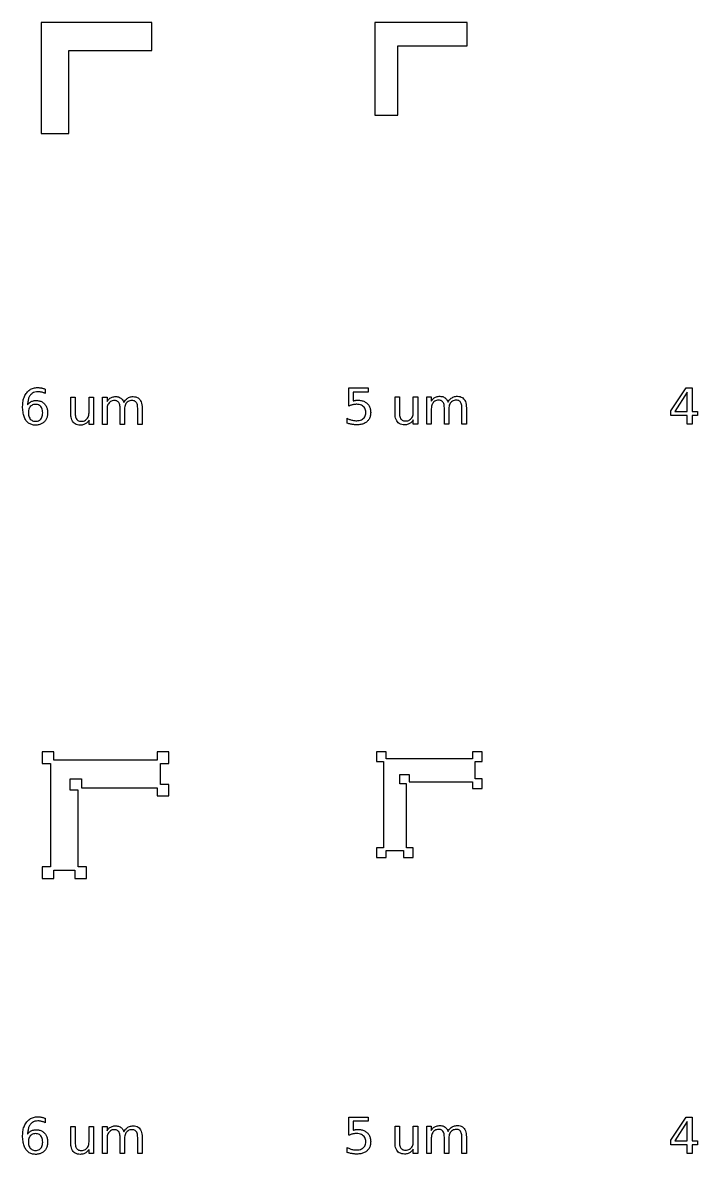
# Model space of a CAD drawing. Extents: x 1 to 50643, y 2 to 54380.
# Drawn here: x 43453 to 44489, y 23562 to 25298 of the extents above; entities that cross this region are included whole.
import ezdxf

# ---------------------------------------------------------------- set-up
doc = ezdxf.new("R2010")
doc.units = 0
doc.layers.add('Layer_1', color=7, linetype='CONTINUOUS')

msp = doc.modelspace()

# ---------------------------------------------------------------- linework, layer by layer
at = {"layer": 'Layer_1', "color": 7}
for points in [[(43481.484563, 25298.098088), (43481.484563, 25255.577036), (43481.484563, 25128.019293), (43524.005389, 25128.019293), (43524.005389, 25255.577036), (43651.56333, 25255.577036), (43651.56333, 25298.098088), (43524.005389, 25298.098088)], [(43993.51321, 25298.098088), (43993.51321, 25262.66385), (43993.51321, 25156.365754), (44028.94742, 25156.365754), (44028.94742, 25262.66385), (44135.245516, 25262.66385), (44135.245516, 25298.098088), (44028.94742, 25298.098088)], [(44471.294205, 24737.634701), (44480.743851, 24737.634701), (44480.743851, 24701.43582), (44488.668172, 24701.43582), (44488.668172, 24695.185659), (44480.743851, 24695.185659), (44480.743851, 24682.090046), (44473.265985, 24682.090046), (44473.265985, 24695.185659), (44448.190911, 24695.185659), (44448.190911, 24702.440122)], [(44473.266093, 24731.086759), (44454.29237, 24701.43582), (44473.266093, 24701.43582)], [(43473.071965, 24712.34682)], [(43483.372721, 24179.16842), (43483.372721, 24161.370811), (43496.134298, 24161.370811), (43496.134298, 24124.227026), (43496.134298, 24002.727574), (43483.372721, 24002.727574), (43483.372721, 23984.929965), (43501.17033, 23984.929965), (43501.17033, 23997.691542), (43533.2795, 23997.691542), (43533.2795, 23984.929965), (43551.077109, 23984.929965), (43551.077109, 24002.727574), (43538.314115, 24002.727574), (43538.314115, 24120.345262), (43526.298051, 24120.345262), (43526.298051, 24137.674275), (43543.62851, 24137.674275), (43543.62851, 24124.226998), (43659.813851, 24124.226998), (43659.813851, 24111.465137), (43677.61146, 24111.465137), (43677.61146, 24129.264164), (43664.8496, 24129.264164), (43664.8496, 24161.370783), (43677.61146, 24161.370783), (43677.61146, 24179.168392), (43659.813851, 24179.168392), (43659.813851, 24166.406815), (43538.314115, 24166.406815), (43501.17033, 24166.406815), (43501.17033, 24179.168392)], [(43996.344455, 24179.16842), (43996.344455, 24164.337042), (44006.979197, 24164.337042), (44006.979197, 24133.383868), (44006.979197, 24032.133711), (43996.344455, 24032.133711), (43996.344455, 24017.302559), (44011.17589, 24017.302559), (44011.17589, 24027.937017), (44037.933532, 24027.937017), (44037.933532, 24017.302559), (44052.764967, 24017.302559), (44052.764967, 24032.133711), (44042.129092, 24032.133711), (44042.129092, 24130.14897), (44032.115704, 24130.14897), (44032.115704, 24144.590075), (44046.557943, 24144.590075), (44046.557943, 24133.383868), (44143.378966, 24133.383868), (44143.378966, 24122.748843), (44158.210401, 24122.748843), (44158.210401, 24137.581412), (44147.575659, 24137.581412), (44147.575659, 24164.337042), (44158.210401, 24164.337042), (44158.210401, 24179.16842), (44143.378966, 24179.16842), (44143.378966, 24168.533679), (44042.129092, 24168.533679), (44011.17589, 24168.533679), (44011.17589, 24179.16842)], [(44471.294205, 23618.686494), (44480.743851, 23618.686494), (44480.743851, 23582.487614), (44488.668172, 23582.487614), (44488.668172, 23576.237453), (44480.743851, 23576.237453), (44480.743851, 23563.14184), (44473.265985, 23563.14184), (44473.265985, 23576.237453), (44448.190911, 23576.237453), (44448.190911, 23583.491916)], [(44473.266093, 23612.138553), (44454.29237, 23582.487614), (44473.266093, 23582.487614)], [(43473.071965, 23593.42696)]]:
    msp.add_lwpolyline(points, close=True, dxfattribs=at)
for points in [[(43487.990522, 24735.897434), (43487.990522, 24735.896624)], [(43487.990522, 24735.896624), (43487.990522, 24729.051172)], [(43953.738205, 24737.634701), (43983.240497, 24737.634701), (43983.240497, 24731.310028), (43960.620833, 24731.310028), (43960.620833, 24717.693635)], [(43953.738205, 24709.729411), (43953.738205, 24737.634701)], [(43527.091269, 24698.023637), (43527.091269, 24723.247548), (43533.936694, 24723.247548), (43533.936694, 24698.283891)], [(43555.142668, 24699.623231), (43555.142668, 24723.247548), (43561.988094, 24723.247548), (43561.988094, 24681.57981), (43555.142668, 24681.57981), (43555.142668, 24687.978726)], [(43582.710193, 24705.129344), (43582.710193, 24681.57981), (43575.827565, 24681.57981), (43575.827565, 24723.247548), (43582.710193, 24723.247548), (43582.710193, 24716.774119)], [(43608.529342, 24715.249037), (43608.52945, 24715.248767)], [(44024.685047, 24698.533873), (44024.685047, 24723.757784), (44031.530473, 24723.757784), (44031.530473, 24698.794128)], [(44052.736447, 24700.133467), (44052.736447, 24723.757784), (44059.581872, 24723.757784), (44059.581872, 24682.090046), (44052.736447, 24682.090046), (44052.736447, 24688.488962)], [(44080.303972, 24705.63958), (44080.303972, 24682.090046), (44073.421344, 24682.090046), (44073.421344, 24723.757784), (44080.303972, 24723.757784), (44080.303972, 24717.284355)], [(44106.123121, 24715.759274), (44106.123229, 24715.759004)], [(43527.091323, 24698.024447), (43527.091269, 24698.023637)], [(43609.682697, 24705.129344), (43609.682697, 24681.57981), (43602.800069, 24681.57981), (43602.800069, 24706.50594)], [(43636.6552, 24706.729208), (43636.6552, 24681.57981), (43629.772572, 24681.57981), (43629.772572, 24706.50594)], [(44024.685101, 24698.534683), (44024.685047, 24698.533873)], [(44107.276475, 24705.63958), (44107.276475, 24682.090046), (44100.393847, 24682.090046), (44100.393847, 24707.016176)], [(44134.248979, 24707.239444), (44134.248979, 24682.090046), (44127.366351, 24682.090046), (44127.366351, 24707.016176)], [(43951.394402, 24683.391049), (43951.394402, 24690.943293)], [(43487.990522, 23616.977574), (43487.990522, 23616.976764)], [(43487.990522, 23616.976764), (43487.990522, 23610.131312)], [(43953.738205, 23618.686494), (43983.240497, 23618.686494), (43983.240497, 23612.361821), (43960.620833, 23612.361821), (43960.620833, 23598.745429)], [(43953.738205, 23590.781205), (43953.738205, 23618.686494)], [(43527.091269, 23579.103777), (43527.091269, 23604.327688), (43533.936694, 23604.327688), (43533.936694, 23579.364031)], [(43555.142668, 23580.703371), (43555.142668, 23604.327688), (43561.988094, 23604.327688), (43561.988094, 23562.65995), (43555.142668, 23562.65995), (43555.142668, 23569.058866)], [(43582.710193, 23586.209484), (43582.710193, 23562.65995), (43575.827565, 23562.65995), (43575.827565, 23604.327688), (43582.710193, 23604.327688), (43582.710193, 23597.854259)], [(44024.685047, 23579.585666), (44024.685047, 23604.809577), (44031.530473, 23604.809577), (44031.530473, 23579.845921)], [(44052.736447, 23581.185261), (44052.736447, 23604.809577), (44059.581872, 23604.809577), (44059.581872, 23563.14184), (44052.736447, 23563.14184), (44052.736447, 23569.540756)], [(44080.303972, 23586.691374), (44080.303972, 23563.14184), (44073.421344, 23563.14184), (44073.421344, 23604.809577), (44080.303972, 23604.809577), (44080.303972, 23598.336148)], [(43609.682697, 23586.209484), (43609.682697, 23562.65995), (43602.800069, 23562.65995), (43602.800069, 23587.58608)], [(43608.529342, 23596.329177), (43608.52945, 23596.328907)], [(43636.6552, 23587.809348), (43636.6552, 23562.65995), (43629.772572, 23562.65995), (43629.772572, 23587.58608)], [(44107.276475, 23586.691374), (44107.276475, 23563.14184), (44100.393847, 23563.14184), (44100.393847, 23588.06797)], [(44106.123121, 23596.811067), (44106.123229, 23596.810797)], [(44134.248979, 23588.291238), (44134.248979, 23563.14184), (44127.366351, 23563.14184), (44127.366351, 23588.06797)], [(43527.091323, 23579.104587), (43527.091269, 23579.103777)], [(43951.394402, 23564.442843), (43951.394402, 23571.995086)], [(44024.685101, 23579.586476), (44024.685047, 23579.585666)]]:
    msp.add_lwpolyline(points, dxfattribs=at)
for points, knots in [([(43458.33942, 24687.868307), (43457.300283, 24689.720978), (43455.057544, 24693.719544), (43453.571124, 24701.103195), (43453.047689, 24709.155895), (43453.638279, 24717.205216), (43455.598266, 24724.485831), (43458.227908, 24728.398456), (43459.492721, 24730.280362)], [0, 0, 0, 0, 6.339032, 13.681351, 22.314596, 30.528827, 37.82682, 44.59001, 44.59001, 44.59001, 44.59001]), ([(43459.492721, 24730.280362), (43460.95071, 24731.848744), (43463.822149, 24734.937598), (43469.792474, 24737.614522), (43474.702264, 24738.205895), (43478.166942, 24738.086732), (43480.069658, 24737.906081), (43481.329613, 24737.683344), (43481.963575, 24737.571271)], [0, 0, 0, 0, 6.369285, 12.544004, 19.14553, 21.035658, 22.942156, 24.872923, 24.872923, 24.872923, 24.872923]), ([(43482.261194, 24731.097572), (43481.627958, 24731.239333), (43480.372476, 24731.520394), (43478.466896, 24731.749891), (43475.664796, 24731.871922), (43472.107788, 24731.492221), (43468.034817, 24729.817629), (43466.131942, 24727.791003), (43465.184846, 24726.782313)], [0, 0, 0, 0, 1.945737, 3.857705, 5.748447, 10.354256, 14.501906, 18.611879, 18.611879, 18.611879, 18.611879]), ([(43481.963575, 24737.571271), (43482.618327, 24737.433436), (43483.9533, 24737.152405), (43485.964717, 24736.589815), (43487.306479, 24736.131227), (43487.990522, 24735.897434)], [0, 0, 0, 0, 2.006946, 4.091967, 6.260437, 6.260437, 6.260437, 6.260437]), ([(43487.990522, 24729.051172), (43487.36301, 24729.333782), (43486.119008, 24729.894039), (43484.204037, 24730.580146), (43482.905919, 24730.925866), (43482.261194, 24731.097572)], [0, 0, 0, 0, 2.064195, 4.092137, 6.093177, 6.093177, 6.093177, 6.093177]), ([(43486.725614, 24713.203987), (43487.70916, 24711.990575), (43489.72437, 24709.50439), (43491.287578, 24704.659529), (43491.763513, 24699.435337), (43491.285731, 24694.186925), (43489.579368, 24689.42538), (43486.704282, 24685.525001), (43482.885457, 24682.575351), (43478.20192, 24680.826847), (43472.833997, 24680.299792), (43467.239012, 24680.964421), (43461.930161, 24683.496318), (43459.548027, 24686.39674), (43458.33942, 24687.868307)], [0, 0, 0, 0, 4.651626, 9.530817, 14.976987, 20.334942, 25.211901, 29.957654, 34.677825, 39.486605, 44.751324, 50.727116, 56.217605, 61.872219, 61.872219, 61.872219, 61.872219]), ([(43465.184846, 24726.782313), (43464.375984, 24725.506647), (43462.621215, 24722.739179), (43461.245175, 24717.498162), (43460.904923, 24713.675684), (43460.720453, 24711.603313)], [0, 0, 0, 0, 4.509869, 9.783839, 16.028958, 16.028958, 16.028958, 16.028958]), ([(43460.720453, 24711.603313), (43461.227943, 24712.284223), (43462.227638, 24713.625539), (43464.09336, 24715.310772), (43465.516087, 24716.138204), (43466.226539, 24716.55139)], [0, 0, 0, 0, 2.544197, 5.011775, 7.473038, 7.473038, 7.473038, 7.473038]), ([(43473.071965, 24712.34682), (43472.014994, 24712.27977), (43469.984105, 24712.150939), (43467.134006, 24710.95706), (43465.736699, 24709.578414), (43465.036037, 24708.887108)], [0, 0, 0, 0, 3.165049, 6.081397, 9.014571, 9.014571, 9.014571, 9.014571]), ([(43466.226539, 24716.55139), (43466.976976, 24716.902656), (43468.483727, 24717.607939), (43470.959947, 24718.177952), (43474.395574, 24718.409414), (43478.575143, 24717.967854), (43483.235015, 24716.311696), (43485.572568, 24714.230554), (43486.725614, 24713.203987)], [0, 0, 0, 0, 2.480166, 4.979758, 7.566505, 12.785138, 17.503993, 22.097521, 22.097521, 22.097521, 22.097521]), ([(43481.070691, 24708.887108), (43480.377271, 24709.578549), (43478.993433, 24710.958439), (43476.153281, 24712.151818), (43474.127566, 24712.280016), (43473.071965, 24712.34682)], [0, 0, 0, 0, 2.917593, 5.822555, 8.983501, 8.983501, 8.983501, 8.983501]), ([(43582.710193, 24716.774119), (43583.239749, 24717.571267), (43584.260333, 24719.107566), (43586.166519, 24721.022275), (43588.286417, 24722.503824), (43590.664696, 24723.531513), (43593.297857, 24724.13017), (43596.108308, 24724.322749), (43598.920443, 24724.096805), (43601.574157, 24723.353074), (43603.068689, 24722.410031), (43603.804506, 24721.945734)], [0, 0, 0, 0, 2.865467, 5.522456, 8.050769, 10.581136, 13.243204, 16.115017, 18.999335, 21.678935, 24.27766, 24.27766, 24.27766, 24.27766]), ([(43585.798071, 24714.727988), (43585.175413, 24713.876751), (43583.887586, 24712.11616), (43582.883158, 24708.767771), (43582.770047, 24706.388404), (43582.710193, 24705.129344)], [0, 0, 0, 0, 3.146235, 6.507269, 10.284576, 10.284576, 10.284576, 10.284576]), ([(43600.679426, 24715.397523), (43600.158512, 24715.981521), (43599.101851, 24717.166145), (43596.740051, 24718.126824), (43593.942859, 24718.40532), (43590.930659, 24718.066352), (43587.976078, 24716.873422), (43586.5252, 24715.444242), (43585.798071, 24714.727988)], [0, 0, 0, 0, 2.321249, 4.708593, 7.42296, 10.704416, 13.726629, 16.762952, 16.762952, 16.762952, 16.762952]), ([(43602.800069, 24706.50594), (43602.759069, 24707.72879), (43602.684066, 24709.965759), (43602.06075, 24713.042199), (43601.111758, 24714.660345), (43600.679426, 24715.397523)], [0, 0, 0, 0, 3.674136, 6.721127, 9.270793, 9.270793, 9.270793, 9.270793]), ([(43603.804506, 24721.945734), (43604.481691, 24721.383994), (43605.862177, 24720.238848), (43607.457688, 24717.924939), (43608.163024, 24716.163727), (43608.529342, 24715.249037)], [0, 0, 0, 0, 2.630463, 5.362369, 8.314268, 8.314268, 8.314268, 8.314268]), ([(43608.52945, 24715.248767), (43609.106804, 24716.205687), (43610.211283, 24718.036275), (43612.288953, 24720.344823), (43614.599918, 24722.131734), (43617.187869, 24723.376619), (43620.043667, 24724.104933), (43623.392075, 24724.358405), (43627.005557, 24723.965645), (43630.600111, 24722.422518), (43632.27915, 24720.593165), (43633.120894, 24719.676066)], [0, 0, 0, 0, 3.346831, 6.402488, 9.257338, 12.058267, 14.954848, 18.048226, 22.090022, 25.769364, 29.468256, 29.468256, 29.468256, 29.468256]), ([(43629.772572, 24706.50594), (43629.736339, 24707.726687), (43629.669922, 24709.964383), (43628.98849, 24713.00115), (43627.816728, 24715.409105), (43626.057836, 24717.140821), (43623.761039, 24718.132715), (43620.96093, 24718.401351), (43617.937274, 24718.077444), (43614.994204, 24716.871459), (43612.628459, 24714.831991), (43610.892427, 24712.118038), (43609.845181, 24708.793848), (43609.738957, 24706.398181), (43609.682697, 24705.129344)], [0, 0, 0, 0, 3.657612, 6.704603, 9.268965, 11.584273, 13.948965, 16.622292, 19.944293, 22.984484, 26.013613, 29.163319, 32.536177, 36.334097, 36.334097, 36.334097, 36.334097]), ([(43633.120894, 24719.676066), (43633.837552, 24718.553267), (43635.360822, 24716.166738), (43636.45993, 24711.676637), (43636.586969, 24708.457931), (43636.6552, 24706.729208)], [0, 0, 0, 0, 3.974643, 8.448175, 13.638508, 13.638508, 13.638508, 13.638508]), ([(43951.394402, 24690.943293), (43952.140492, 24690.559264), (43953.621399, 24689.797009), (43955.941225, 24688.89709), (43958.311381, 24688.19043), (43960.754345, 24687.692578), (43963.280918, 24687.399061), (43966.331916, 24687.274283), (43969.744078, 24687.535516), (43973.26524, 24688.661774), (43976.142429, 24690.57628), (43978.304108, 24693.164204), (43979.58489, 24696.375424), (43979.939507, 24699.908532), (43979.584888, 24703.441594), (43978.304088, 24706.652771), (43976.14243, 24709.240452), (43973.265203, 24711.155736), (43969.744234, 24712.278772), (43966.532046, 24712.535887), (43963.852617, 24712.431221), (43961.836293, 24712.215123), (43960.507509, 24711.947924), (43959.839556, 24711.813608)], [0, 0, 0, 0, 2.515932, 4.993842, 7.451539, 9.928283, 12.463268, 15.073526, 19.084373, 22.664773, 26.040019, 29.316739, 32.626046, 36.25072, 39.875245, 43.184468, 46.461165, 49.836412, 53.416811, 57.427659, 59.438018, 61.459358, 63.502485, 63.502485, 63.502485, 63.502485]), ([(43959.839556, 24711.813608), (43959.169982, 24711.646722), (43957.805059, 24711.306525), (43955.766738, 24710.604585), (43954.423524, 24710.02508), (43953.738205, 24709.729411)], [0, 0, 0, 0, 2.069507, 4.218676, 6.457431, 6.457431, 6.457431, 6.457431]), ([(43960.620833, 24717.693635), (43960.983343, 24717.810836), (43961.702676, 24718.043399), (43962.796163, 24718.317505), (43963.530092, 24718.447214), (43963.894723, 24718.511655)], [0, 0, 0, 0, 1.142777, 2.267623, 3.378248, 3.378248, 3.378248, 3.378248]), ([(43963.894723, 24718.511655), (43964.257854, 24718.571142), (43964.981525, 24718.68969), (43966.075494, 24718.787003), (43968.736771, 24718.85595), (43972.783114, 24718.49296), (43977.882185, 24716.802211), (43982.040659, 24713.906588), (43985.155692, 24710.012518), (43986.997415, 24705.201392), (43987.513284, 24699.860713), (43986.980947, 24694.522431), (43985.152208, 24689.575176), (43982.875591, 24687.153012), (43981.752348, 24685.957959)], [0, 0, 0, 0, 1.103656, 2.199433, 3.29127, 9.089658, 14.286084, 19.22862, 24.080149, 29.024392, 34.460739, 40.030452, 45.039162, 49.917021, 49.917021, 49.917021, 49.917021]), ([(44080.303972, 24717.284355), (44080.833528, 24718.081503), (44081.854112, 24719.617802), (44083.760298, 24721.532511), (44085.880196, 24723.01406), (44088.258475, 24724.041749), (44090.891636, 24724.640407), (44093.702087, 24724.832985), (44096.514222, 24724.607042), (44099.167936, 24723.863311), (44100.662468, 24722.920268), (44101.398284, 24722.455971)], [0, 0, 0, 0, 2.865467, 5.522456, 8.050769, 10.581136, 13.243204, 16.115017, 18.999335, 21.678935, 24.27766, 24.27766, 24.27766, 24.27766]), ([(44083.39185, 24715.238224), (44082.769191, 24714.386987), (44081.481364, 24712.626396), (44080.476936, 24709.278008), (44080.363826, 24706.89864), (44080.303972, 24705.63958)], [0, 0, 0, 0, 3.146235, 6.507269, 10.284576, 10.284576, 10.284576, 10.284576]), ([(44098.273204, 24715.907759), (44097.75229, 24716.491757), (44096.69563, 24717.676381), (44094.333829, 24718.63706), (44091.536637, 24718.915557), (44088.524437, 24718.576588), (44085.569856, 24717.383658), (44084.118978, 24715.954478), (44083.39185, 24715.238224)], [0, 0, 0, 0, 2.321249, 4.708593, 7.42296, 10.704416, 13.726629, 16.762952, 16.762952, 16.762952, 16.762952]), ([(44100.393847, 24707.016176), (44100.352847, 24708.239026), (44100.277845, 24710.475995), (44099.654529, 24713.552435), (44098.705536, 24715.170581), (44098.273204, 24715.907759)], [0, 0, 0, 0, 3.674136, 6.721127, 9.270793, 9.270793, 9.270793, 9.270793]), ([(44101.398284, 24722.455971), (44102.07547, 24721.89423), (44103.455956, 24720.749084), (44105.051467, 24718.435176), (44105.756803, 24716.673964), (44106.123121, 24715.759274)], [0, 0, 0, 0, 2.630463, 5.362369, 8.314268, 8.314268, 8.314268, 8.314268]), ([(44106.123229, 24715.759004), (44106.700583, 24716.715923), (44107.805062, 24718.546511), (44109.882732, 24720.85506), (44112.193697, 24722.64197), (44114.781648, 24723.886855), (44117.637446, 24724.61517), (44120.985853, 24724.868641), (44124.599336, 24724.475881), (44128.19389, 24722.932754), (44129.872929, 24721.103402), (44130.714672, 24720.186302)], [0, 0, 0, 0, 3.346831, 6.402488, 9.257338, 12.058267, 14.954848, 18.048226, 22.090022, 25.769364, 29.468256, 29.468256, 29.468256, 29.468256]), ([(44127.366351, 24707.016176), (44127.330118, 24708.236923), (44127.2637, 24710.474619), (44126.582269, 24713.511387), (44125.410507, 24715.919341), (44123.651615, 24717.651057), (44121.354818, 24718.642951), (44118.554709, 24718.911587), (44115.531053, 24718.587681), (44112.587983, 24717.381696), (44110.222237, 24715.342227), (44108.486206, 24712.628274), (44107.438959, 24709.304084), (44107.332736, 24706.908417), (44107.276475, 24705.63958)], [0, 0, 0, 0, 3.657612, 6.704603, 9.268965, 11.584273, 13.948965, 16.622292, 19.944293, 22.984484, 26.013613, 29.163319, 32.536177, 36.334097, 36.334097, 36.334097, 36.334097]), ([(44130.714672, 24720.186302), (44131.431331, 24719.063503), (44132.954601, 24716.676974), (44134.053708, 24712.186873), (44134.180748, 24708.968168), (44134.248979, 24707.239444)], [0, 0, 0, 0, 3.974643, 8.448175, 13.638508, 13.638508, 13.638508, 13.638508]), ([(43465.036037, 24708.887108), (43464.440974, 24708.049151), (43463.202816, 24706.305599), (43462.284274, 24703.000892), (43461.997437, 24699.405775), (43462.284981, 24695.810169), (43463.206625, 24692.508315), (43464.441266, 24690.757019), (43465.036037, 24689.913357)], [0, 0, 0, 0, 3.063309, 6.37388, 10.120854, 13.851452, 17.162023, 20.239254, 20.239254, 20.239254, 20.239254]), ([(43481.070691, 24689.913357), (43481.672831, 24690.756438), (43482.921177, 24692.504301), (43483.856604, 24695.808553), (43484.147684, 24699.405775), (43483.857331, 24703.002506), (43482.925005, 24706.309657), (43481.673127, 24708.049737), (43481.070691, 24708.887108)], [0, 0, 0, 0, 3.088247, 6.402509, 10.133471, 13.880807, 17.195069, 20.269445, 20.269445, 20.269445, 20.269445]), ([(43549.338936, 24682.323857), (43548.582711, 24681.956465), (43547.040624, 24681.207284), (43544.44294, 24680.626996), (43541.168084, 24680.40529), (43537.432172, 24680.766774), (43533.601789, 24682.269871), (43530.595603, 24684.88805), (43528.50485, 24688.490858), (43527.277515, 24692.982448), (43527.156514, 24696.259108), (43527.091323, 24698.024447)], [0, 0, 0, 0, 2.515219, 5.129008, 7.918347, 12.348616, 16.275096, 20.064312, 24.07324, 28.599235, 33.885937, 33.885937, 33.885937, 33.885937]), ([(43533.936694, 24698.283891), (43533.981052, 24697.0767), (43534.062869, 24694.85009), (43534.761833, 24691.765948), (43535.774337, 24690.143745), (43536.243349, 24689.392308)], [0, 0, 0, 0, 3.625967, 6.687936, 9.3303, 9.3303, 9.3303, 9.3303]), ([(43551.905981, 24689.9876), (43552.55808, 24690.837809), (43553.90162, 24692.589519), (43554.961805, 24695.960549), (43555.080125, 24698.356658), (43555.142668, 24699.623231)], [0, 0, 0, 0, 3.19546, 6.5837, 10.383001, 10.383001, 10.383001, 10.383001]), ([(44046.932714, 24682.834094), (44046.176489, 24682.466702), (44044.634403, 24681.71752), (44042.036719, 24681.137232), (44038.761862, 24680.915526), (44035.02595, 24681.27701), (44031.195568, 24682.780107), (44028.189382, 24685.398287), (44026.098629, 24689.001094), (44024.871294, 24693.492684), (44024.750292, 24696.769345), (44024.685101, 24698.534683)], [0, 0, 0, 0, 2.515219, 5.129008, 7.918347, 12.348616, 16.275096, 20.064312, 24.07324, 28.599235, 33.885937, 33.885937, 33.885937, 33.885937]), ([(44031.530473, 24698.794128), (44031.574831, 24697.586937), (44031.656648, 24695.360326), (44032.355612, 24692.276184), (44033.368116, 24690.653982), (44033.837128, 24689.902544)], [0, 0, 0, 0, 3.625967, 6.687936, 9.3303, 9.3303, 9.3303, 9.3303]), ([(44049.499759, 24690.497836), (44050.151859, 24691.348045), (44051.495398, 24693.099755), (44052.555584, 24696.470786), (44052.673903, 24698.866895), (44052.736447, 24700.133467)], [0, 0, 0, 0, 3.19546, 6.5837, 10.383001, 10.383001, 10.383001, 10.383001]), ([(43465.036037, 24689.913357), (43465.736695, 24689.219695), (43467.133977, 24687.836363), (43469.984088, 24686.677665), (43473.070596, 24686.33684), (43476.153297, 24686.676631), (43478.993462, 24687.835041), (43480.377276, 24689.219579), (43481.070691, 24689.913357)], [0, 0, 0, 0, 2.933272, 5.849656, 9.014708, 12.175658, 15.080655, 17.998347, 17.998347, 17.998347, 17.998347]), ([(43536.243349, 24689.392308), (43536.806736, 24688.80056), (43537.952144, 24687.597492), (43540.433204, 24686.630092), (43543.36967, 24686.346819), (43546.520142, 24686.682076), (43549.61374, 24687.844796), (43551.145799, 24689.276977), (43551.905981, 24689.9876)], [0, 0, 0, 0, 2.42579, 4.931814, 7.769833, 11.227324, 14.3707, 17.46644, 17.46644, 17.46644, 17.46644]), ([(43555.142668, 24687.978726), (43554.581132, 24687.189537), (43553.497226, 24685.666202), (43551.546578, 24683.731078), (43550.062359, 24682.78499), (43549.338936, 24682.323857)], [0, 0, 0, 0, 2.903556, 5.604602, 8.172962, 8.172962, 8.172962, 8.172962]), ([(43958.872267, 24681.606523), (43958.059158, 24681.752975), (43956.405255, 24682.050866), (43953.910098, 24682.650074), (43952.242517, 24683.141245), (43951.394402, 24683.391049)], [0, 0, 0, 0, 2.478238, 5.040855, 7.69306, 7.69306, 7.69306, 7.69306]), ([(43981.752348, 24685.957959), (43980.388026, 24684.955295), (43977.536271, 24682.85949), (43972.036695, 24681.320732), (43967.328222, 24680.947871), (43963.652839, 24681.056649), (43961.267412, 24681.250215), (43959.675863, 24681.486978), (43958.872267, 24681.606523)], [0, 0, 0, 0, 5.043738, 10.542604, 16.829258, 19.178134, 21.56744, 24.00418, 24.00418, 24.00418, 24.00418]), ([(44033.837128, 24689.902544), (44034.400515, 24689.310796), (44035.545922, 24688.107728), (44038.026983, 24687.140329), (44040.963448, 24686.857055), (44044.113921, 24687.192312), (44047.207518, 24688.355032), (44048.739578, 24689.787213), (44049.499759, 24690.497836)], [0, 0, 0, 0, 2.42579, 4.931814, 7.769833, 11.227324, 14.3707, 17.46644, 17.46644, 17.46644, 17.46644]), ([(44052.736447, 24688.488962), (44052.174911, 24687.699773), (44051.091005, 24686.176438), (44049.140356, 24684.241315), (44047.656137, 24683.295226), (44046.932714, 24682.834094)], [0, 0, 0, 0, 2.903556, 5.604602, 8.172962, 8.172962, 8.172962, 8.172962]), ([(43459.492721, 23611.360502), (43460.95071, 23612.928884), (43463.822149, 23616.017738), (43469.792474, 23618.694662), (43474.702264, 23619.286035), (43478.166942, 23619.166872), (43480.069658, 23618.986221), (43481.329613, 23618.763484), (43481.963575, 23618.651411)], [0, 0, 0, 0, 6.369285, 12.544004, 19.14553, 21.035658, 22.942156, 24.872923, 24.872923, 24.872923, 24.872923]), ([(43481.963575, 23618.651411), (43482.618327, 23618.513576), (43483.9533, 23618.232545), (43485.964717, 23617.669955), (43487.306479, 23617.211367), (43487.990522, 23616.977574)], [0, 0, 0, 0, 2.006946, 4.091967, 6.260437, 6.260437, 6.260437, 6.260437]), ([(43458.33942, 23568.948447), (43457.300283, 23570.801118), (43455.057544, 23574.799684), (43453.571124, 23582.183335), (43453.047689, 23590.236035), (43453.638279, 23598.285356), (43455.598266, 23605.565971), (43458.227908, 23609.478596), (43459.492721, 23611.360502)], [0, 0, 0, 0, 6.339032, 13.681351, 22.314596, 30.528827, 37.82682, 44.59001, 44.59001, 44.59001, 44.59001]), ([(43465.184846, 23607.862453), (43464.375984, 23606.586786), (43462.621215, 23603.819319), (43461.245175, 23598.578302), (43460.904923, 23594.755824), (43460.720453, 23592.683453)], [0, 0, 0, 0, 4.509869, 9.783839, 16.028958, 16.028958, 16.028958, 16.028958]), ([(43482.261194, 23612.177712), (43481.627958, 23612.319473), (43480.372476, 23612.600534), (43478.466896, 23612.830031), (43475.664796, 23612.952062), (43472.107788, 23612.572361), (43468.034817, 23610.897769), (43466.131942, 23608.871143), (43465.184846, 23607.862453)], [0, 0, 0, 0, 1.945737, 3.857705, 5.748447, 10.354256, 14.501906, 18.611879, 18.611879, 18.611879, 18.611879]), ([(43466.226539, 23597.63153), (43466.976976, 23597.982796), (43468.483727, 23598.688079), (43470.959947, 23599.258092), (43474.395574, 23599.489554), (43478.575143, 23599.047994), (43483.235015, 23597.391836), (43485.572568, 23595.310694), (43486.725614, 23594.284127)], [0, 0, 0, 0, 2.480166, 4.979758, 7.566505, 12.785138, 17.503993, 22.097521, 22.097521, 22.097521, 22.097521]), ([(43487.990522, 23610.131312), (43487.36301, 23610.413922), (43486.119008, 23610.974179), (43484.204037, 23611.660286), (43482.905919, 23612.006006), (43482.261194, 23612.177712)], [0, 0, 0, 0, 2.064195, 4.092137, 6.093177, 6.093177, 6.093177, 6.093177]), ([(43582.710193, 23597.854259), (43583.239749, 23598.651407), (43584.260333, 23600.187706), (43586.166519, 23602.102415), (43588.286417, 23603.583964), (43590.664696, 23604.611653), (43593.297857, 23605.21031), (43596.108308, 23605.402889), (43598.920443, 23605.176945), (43601.574157, 23604.433214), (43603.068689, 23603.490171), (43603.804506, 23603.025874)], [0, 0, 0, 0, 2.865467, 5.522456, 8.050769, 10.581136, 13.243204, 16.115017, 18.999335, 21.678935, 24.27766, 24.27766, 24.27766, 24.27766]), ([(43600.679426, 23596.477663), (43600.158512, 23597.061661), (43599.101851, 23598.246285), (43596.740051, 23599.206964), (43593.942859, 23599.48546), (43590.930659, 23599.146492), (43587.976078, 23597.953562), (43586.5252, 23596.524382), (43585.798071, 23595.808128)], [0, 0, 0, 0, 2.321249, 4.708593, 7.42296, 10.704416, 13.726629, 16.762952, 16.762952, 16.762952, 16.762952]), ([(43603.804506, 23603.025874), (43604.481691, 23602.464134), (43605.862177, 23601.318988), (43607.457688, 23599.005079), (43608.163024, 23597.243867), (43608.529342, 23596.329177)], [0, 0, 0, 0, 2.630463, 5.362369, 8.314268, 8.314268, 8.314268, 8.314268]), ([(43608.52945, 23596.328907), (43609.106804, 23597.285827), (43610.211283, 23599.116415), (43612.288953, 23601.424963), (43614.599918, 23603.211874), (43617.187869, 23604.456759), (43620.043667, 23605.185073), (43623.392075, 23605.438545), (43627.005557, 23605.045785), (43630.600111, 23603.502658), (43632.27915, 23601.673305), (43633.120894, 23600.756206)], [0, 0, 0, 0, 3.346831, 6.402488, 9.257338, 12.058267, 14.954848, 18.048226, 22.090022, 25.769364, 29.468256, 29.468256, 29.468256, 29.468256]), ([(43629.772572, 23587.58608), (43629.736339, 23588.806827), (43629.669922, 23591.044523), (43628.98849, 23594.08129), (43627.816728, 23596.489245), (43626.057836, 23598.220961), (43623.761039, 23599.212855), (43620.96093, 23599.481491), (43617.937274, 23599.157584), (43614.994204, 23597.951599), (43612.628459, 23595.912131), (43610.892427, 23593.198178), (43609.845181, 23589.873988), (43609.738957, 23587.478321), (43609.682697, 23586.209484)], [0, 0, 0, 0, 3.657612, 6.704603, 9.268965, 11.584273, 13.948965, 16.622292, 19.944293, 22.984484, 26.013613, 29.163319, 32.536177, 36.334097, 36.334097, 36.334097, 36.334097]), ([(43633.120894, 23600.756206), (43633.837552, 23599.633407), (43635.360822, 23597.246878), (43636.45993, 23592.756777), (43636.586969, 23589.538071), (43636.6552, 23587.809348)], [0, 0, 0, 0, 3.974643, 8.448175, 13.638508, 13.638508, 13.638508, 13.638508]), ([(43960.620833, 23598.745429), (43960.983343, 23598.862629), (43961.702676, 23599.095192), (43962.796163, 23599.369299), (43963.530092, 23599.499007), (43963.894723, 23599.563449)], [0, 0, 0, 0, 1.142777, 2.267623, 3.378248, 3.378248, 3.378248, 3.378248]), ([(43963.894723, 23599.563449), (43964.257854, 23599.622935), (43964.981525, 23599.741483), (43966.075494, 23599.838796), (43968.736771, 23599.907744), (43972.783114, 23599.544753), (43977.882185, 23597.854005), (43982.040659, 23594.958381), (43985.155692, 23591.064312), (43986.997415, 23586.253185), (43987.513284, 23580.912506), (43986.980947, 23575.574225), (43985.152208, 23570.62697), (43982.875591, 23568.204806), (43981.752348, 23567.009753)], [0, 0, 0, 0, 1.103656, 2.199433, 3.29127, 9.089658, 14.286084, 19.22862, 24.080149, 29.024392, 34.460739, 40.030452, 45.039162, 49.917021, 49.917021, 49.917021, 49.917021]), ([(44080.303972, 23598.336148), (44080.833528, 23599.133296), (44081.854112, 23600.669595), (44083.760298, 23602.584305), (44085.880196, 23604.065853), (44088.258475, 23605.093543), (44090.891636, 23605.6922), (44093.702087, 23605.884779), (44096.514222, 23605.658835), (44099.167936, 23604.915104), (44100.662468, 23603.972061), (44101.398284, 23603.507764)], [0, 0, 0, 0, 2.865467, 5.522456, 8.050769, 10.581136, 13.243204, 16.115017, 18.999335, 21.678935, 24.27766, 24.27766, 24.27766, 24.27766]), ([(44098.273204, 23596.959553), (44097.75229, 23597.54355), (44096.69563, 23598.728175), (44094.333829, 23599.688854), (44091.536637, 23599.96735), (44088.524437, 23599.628382), (44085.569856, 23598.435452), (44084.118978, 23597.006272), (44083.39185, 23596.290018)], [0, 0, 0, 0, 2.321249, 4.708593, 7.42296, 10.704416, 13.726629, 16.762952, 16.762952, 16.762952, 16.762952]), ([(44101.398284, 23603.507764), (44102.07547, 23602.946023), (44103.455956, 23601.800878), (44105.051467, 23599.486969), (44105.756803, 23597.725757), (44106.123121, 23596.811067)], [0, 0, 0, 0, 2.630463, 5.362369, 8.314268, 8.314268, 8.314268, 8.314268]), ([(44106.123229, 23596.810797), (44106.700583, 23597.767717), (44107.805062, 23599.598305), (44109.882732, 23601.906853), (44112.193697, 23603.693764), (44114.781648, 23604.938649), (44117.637446, 23605.666963), (44120.985853, 23605.920434), (44124.599336, 23605.527674), (44128.19389, 23603.984548), (44129.872929, 23602.155195), (44130.714672, 23601.238096)], [0, 0, 0, 0, 3.346831, 6.402488, 9.257338, 12.058267, 14.954848, 18.048226, 22.090022, 25.769364, 29.468256, 29.468256, 29.468256, 29.468256]), ([(44127.366351, 23588.06797), (44127.330118, 23589.288717), (44127.2637, 23591.526413), (44126.582269, 23594.56318), (44125.410507, 23596.971135), (44123.651615, 23598.702851), (44121.354818, 23599.694745), (44118.554709, 23599.963381), (44115.531053, 23599.639474), (44112.587983, 23598.433489), (44110.222237, 23596.394021), (44108.486206, 23593.680068), (44107.438959, 23590.355877), (44107.332736, 23587.960211), (44107.276475, 23586.691374)], [0, 0, 0, 0, 3.657612, 6.704603, 9.268965, 11.584273, 13.948965, 16.622292, 19.944293, 22.984484, 26.013613, 29.163319, 32.536177, 36.334097, 36.334097, 36.334097, 36.334097]), ([(44130.714672, 23601.238096), (44131.431331, 23600.115297), (44132.954601, 23597.728768), (44134.053708, 23593.238666), (44134.180748, 23590.019961), (44134.248979, 23588.291238)], [0, 0, 0, 0, 3.974643, 8.448175, 13.638508, 13.638508, 13.638508, 13.638508]), ([(43486.725614, 23594.284127), (43487.70916, 23593.070715), (43489.72437, 23590.58453), (43491.287578, 23585.739669), (43491.763513, 23580.515477), (43491.285731, 23575.267065), (43489.579368, 23570.50552), (43486.704282, 23566.605141), (43482.885457, 23563.655491), (43478.20192, 23561.906987), (43472.833997, 23561.379932), (43467.239012, 23562.044561), (43461.930161, 23564.576458), (43459.548027, 23567.47688), (43458.33942, 23568.948447)], [0, 0, 0, 0, 4.651626, 9.530817, 14.976987, 20.334942, 25.211901, 29.957654, 34.677825, 39.486605, 44.751324, 50.727116, 56.217605, 61.872219, 61.872219, 61.872219, 61.872219]), ([(43460.720453, 23592.683453), (43461.227943, 23593.364363), (43462.227638, 23594.705679), (43464.09336, 23596.390912), (43465.516087, 23597.218344), (43466.226539, 23597.63153)], [0, 0, 0, 0, 2.544197, 5.011775, 7.473038, 7.473038, 7.473038, 7.473038]), ([(43465.036037, 23589.967248), (43464.440974, 23589.129291), (43463.202816, 23587.385739), (43462.284274, 23584.081032), (43461.997437, 23580.485915), (43462.284981, 23576.890309), (43463.206625, 23573.588455), (43464.441266, 23571.837159), (43465.036037, 23570.993497)], [0, 0, 0, 0, 3.063309, 6.37388, 10.120854, 13.851452, 17.162023, 20.239254, 20.239254, 20.239254, 20.239254]), ([(43473.071965, 23593.42696), (43472.014994, 23593.35991), (43469.984105, 23593.231079), (43467.134006, 23592.0372), (43465.736699, 23590.658554), (43465.036037, 23589.967248)], [0, 0, 0, 0, 3.165049, 6.081397, 9.014571, 9.014571, 9.014571, 9.014571]), ([(43481.070691, 23589.967248), (43480.377271, 23590.658689), (43478.993433, 23592.038579), (43476.153281, 23593.231958), (43474.127566, 23593.360156), (43473.071965, 23593.42696)], [0, 0, 0, 0, 2.917593, 5.822555, 8.983501, 8.983501, 8.983501, 8.983501]), ([(43481.070691, 23570.993497), (43481.672831, 23571.836578), (43482.921177, 23573.584441), (43483.856604, 23576.888693), (43484.147684, 23580.485915), (43483.857331, 23584.082646), (43482.925005, 23587.389797), (43481.673127, 23589.129877), (43481.070691, 23589.967248)], [0, 0, 0, 0, 3.088247, 6.402509, 10.133471, 13.880807, 17.195069, 20.269445, 20.269445, 20.269445, 20.269445]), ([(43585.798071, 23595.808128), (43585.175413, 23594.95689), (43583.887586, 23593.1963), (43582.883158, 23589.847911), (43582.770047, 23587.468544), (43582.710193, 23586.209484)], [0, 0, 0, 0, 3.146235, 6.507269, 10.284576, 10.284576, 10.284576, 10.284576]), ([(43602.800069, 23587.58608), (43602.759069, 23588.80893), (43602.684066, 23591.045899), (43602.06075, 23594.122339), (43601.111758, 23595.740485), (43600.679426, 23596.477663)], [0, 0, 0, 0, 3.674136, 6.721127, 9.270793, 9.270793, 9.270793, 9.270793]), ([(43951.394402, 23571.995086), (43952.140492, 23571.611057), (43953.621399, 23570.848803), (43955.941225, 23569.948883), (43958.311381, 23569.242224), (43960.754345, 23568.744372), (43963.280918, 23568.450854), (43966.331916, 23568.326076), (43969.744078, 23568.587309), (43973.26524, 23569.713568), (43976.142429, 23571.628074), (43978.304108, 23574.215998), (43979.58489, 23577.427218), (43979.939507, 23580.960326), (43979.584888, 23584.493388), (43978.304088, 23587.704565), (43976.14243, 23590.292245), (43973.265203, 23592.207529), (43969.744234, 23593.330566), (43966.532046, 23593.58768), (43963.852617, 23593.483015), (43961.836293, 23593.266917), (43960.507509, 23592.999717), (43959.839556, 23592.865402)], [0, 0, 0, 0, 2.515932, 4.993842, 7.451539, 9.928283, 12.463268, 15.073526, 19.084373, 22.664773, 26.040019, 29.316739, 32.626046, 36.25072, 39.875245, 43.184468, 46.461165, 49.836412, 53.416811, 57.427659, 59.438018, 61.459358, 63.502485, 63.502485, 63.502485, 63.502485]), ([(43959.839556, 23592.865402), (43959.169982, 23592.698515), (43957.805059, 23592.358318), (43955.766738, 23591.656379), (43954.423524, 23591.076873), (43953.738205, 23590.781205)], [0, 0, 0, 0, 2.069507, 4.218676, 6.457431, 6.457431, 6.457431, 6.457431]), ([(44083.39185, 23596.290018), (44082.769191, 23595.43878), (44081.481364, 23593.678189), (44080.476936, 23590.329801), (44080.363826, 23587.950434), (44080.303972, 23586.691374)], [0, 0, 0, 0, 3.146235, 6.507269, 10.284576, 10.284576, 10.284576, 10.284576]), ([(44100.393847, 23588.06797), (44100.352847, 23589.290819), (44100.277845, 23591.527789), (44099.654529, 23594.604229), (44098.705536, 23596.222375), (44098.273204, 23596.959553)], [0, 0, 0, 0, 3.674136, 6.721127, 9.270793, 9.270793, 9.270793, 9.270793]), ([(43465.036037, 23570.993497), (43465.736695, 23570.299835), (43467.133977, 23568.916503), (43469.984088, 23567.757805), (43473.070596, 23567.41698), (43476.153297, 23567.756771), (43478.993462, 23568.915181), (43480.377276, 23570.299719), (43481.070691, 23570.993497)], [0, 0, 0, 0, 2.933272, 5.849656, 9.014708, 12.175658, 15.080655, 17.998347, 17.998347, 17.998347, 17.998347]), ([(43549.338936, 23563.403997), (43548.582711, 23563.036605), (43547.040624, 23562.287424), (43544.44294, 23561.707136), (43541.168084, 23561.48543), (43537.432172, 23561.846914), (43533.601789, 23563.350011), (43530.595603, 23565.96819), (43528.50485, 23569.570998), (43527.277515, 23574.062588), (43527.156514, 23577.339248), (43527.091323, 23579.104587)], [0, 0, 0, 0, 2.515219, 5.129008, 7.918347, 12.348616, 16.275096, 20.064312, 24.07324, 28.599235, 33.885937, 33.885937, 33.885937, 33.885937]), ([(43533.936694, 23579.364031), (43533.981052, 23578.15684), (43534.062869, 23575.93023), (43534.761833, 23572.846088), (43535.774337, 23571.223885), (43536.243349, 23570.472448)], [0, 0, 0, 0, 3.625967, 6.687936, 9.3303, 9.3303, 9.3303, 9.3303]), ([(43536.243349, 23570.472448), (43536.806736, 23569.8807), (43537.952144, 23568.677632), (43540.433204, 23567.710232), (43543.36967, 23567.426959), (43546.520142, 23567.762216), (43549.61374, 23568.924936), (43551.145799, 23570.357117), (43551.905981, 23571.06774)], [0, 0, 0, 0, 2.42579, 4.931814, 7.769833, 11.227324, 14.3707, 17.46644, 17.46644, 17.46644, 17.46644]), ([(43555.142668, 23569.058866), (43554.581132, 23568.269677), (43553.497226, 23566.746342), (43551.546578, 23564.811218), (43550.062359, 23563.86513), (43549.338936, 23563.403997)], [0, 0, 0, 0, 2.903556, 5.604602, 8.172962, 8.172962, 8.172962, 8.172962]), ([(43551.905981, 23571.06774), (43552.55808, 23571.917949), (43553.90162, 23573.669659), (43554.961805, 23577.040689), (43555.080125, 23579.436798), (43555.142668, 23580.703371)], [0, 0, 0, 0, 3.19546, 6.5837, 10.383001, 10.383001, 10.383001, 10.383001]), ([(43981.752348, 23567.009753), (43980.388026, 23566.007088), (43977.536271, 23563.911283), (43972.036695, 23562.372526), (43967.328222, 23561.999665), (43963.652839, 23562.108442), (43961.267412, 23562.302008), (43959.675863, 23562.538772), (43958.872267, 23562.658317)], [0, 0, 0, 0, 5.043738, 10.542604, 16.829258, 19.178134, 21.56744, 24.00418, 24.00418, 24.00418, 24.00418]), ([(44046.932714, 23563.885887), (44046.176489, 23563.518495), (44044.634403, 23562.769314), (44042.036719, 23562.189025), (44038.761862, 23561.96732), (44035.02595, 23562.328803), (44031.195568, 23563.831901), (44028.189382, 23566.45008), (44026.098629, 23570.052888), (44024.871294, 23574.544478), (44024.750292, 23577.821138), (44024.685101, 23579.586476)], [0, 0, 0, 0, 2.515219, 5.129008, 7.918347, 12.348616, 16.275096, 20.064312, 24.07324, 28.599235, 33.885937, 33.885937, 33.885937, 33.885937]), ([(44031.530473, 23579.845921), (44031.574831, 23578.63873), (44031.656648, 23576.41212), (44032.355612, 23573.327978), (44033.368116, 23571.705775), (44033.837128, 23570.954338)], [0, 0, 0, 0, 3.625967, 6.687936, 9.3303, 9.3303, 9.3303, 9.3303]), ([(44033.837128, 23570.954338), (44034.400515, 23570.36259), (44035.545922, 23569.159522), (44038.026983, 23568.192122), (44040.963448, 23567.908849), (44044.113921, 23568.244106), (44047.207518, 23569.406826), (44048.739578, 23570.839007), (44049.499759, 23571.54963)], [0, 0, 0, 0, 2.42579, 4.931814, 7.769833, 11.227324, 14.3707, 17.46644, 17.46644, 17.46644, 17.46644]), ([(44052.736447, 23569.540756), (44052.174911, 23568.751567), (44051.091005, 23567.228231), (44049.140356, 23565.293108), (44047.656137, 23564.34702), (44046.932714, 23563.885887)], [0, 0, 0, 0, 2.903556, 5.604602, 8.172962, 8.172962, 8.172962, 8.172962]), ([(44049.499759, 23571.54963), (44050.151859, 23572.399839), (44051.495398, 23574.151548), (44052.555584, 23577.522579), (44052.673903, 23579.918688), (44052.736447, 23581.185261)], [0, 0, 0, 0, 3.19546, 6.5837, 10.383001, 10.383001, 10.383001, 10.383001]), ([(43958.872267, 23562.658317), (43958.059158, 23562.804769), (43956.405255, 23563.10266), (43953.910098, 23563.701868), (43952.242517, 23564.193038), (43951.394402, 23564.442843)], [0, 0, 0, 0, 2.478238, 5.040855, 7.69306, 7.69306, 7.69306, 7.69306])]:
    msp.add_open_spline(points, degree=3, knots=knots, dxfattribs=at)

doc.saveas('drawing.dxf')
